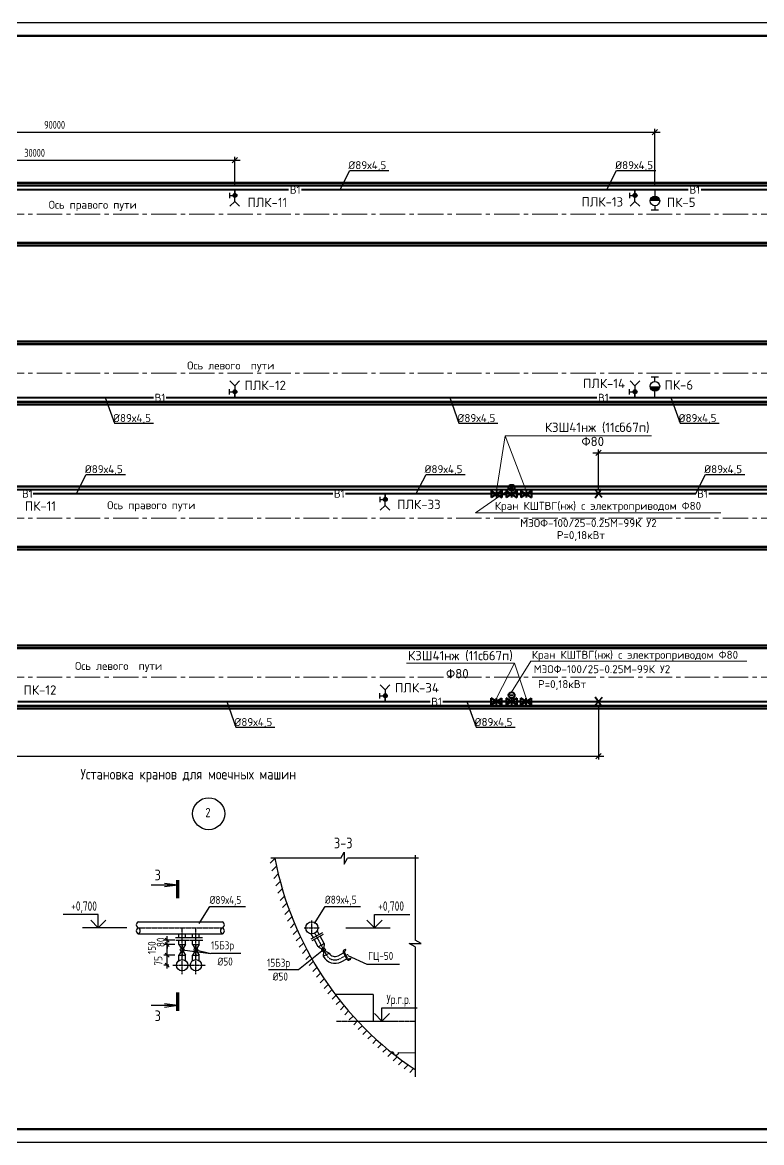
# Paper-space layout 'л2-л8' of a CAD drawing. Header units: millimetres. Extents: x 10032 to 18918, y -3051 to 627.
# Drawn here: x 10850.6 to 11127.6, y -1195.5 to -775.5 of the extents above; entities that cross this region are included whole.
import ezdxf
from ezdxf.enums import TextEntityAlignment as Align

# ---------------------------------------------------------------- set-up
doc = ezdxf.new("R2010")
doc.units = ezdxf.units.MM
doc.header["$LTSCALE"] = 0.5
doc.linetypes.add('CENTER', pattern=[2, 1.25, -0.25, 0.25, -0.25])
doc.linetypes.add('CENTER2', pattern=[28.575, 19.05, -3.175, 3.175, -3.175])
for name, color, linetype in [('0 @ 1', 7, 'Continuous'), ('1_NADPIS', 7, 'Continuous'), ('3_RAZMER', 7, 'Continuous'), ('3_Текст', 7, 'Continuous'), ('DIZAIN', 30, 'Continuous'), ('FORMAT', 7, 'Continuous'), ('OTMETKI', 2, 'Continuous'), ('ВК_конструкции', 7, 'Continuous'), ('ВК_надписи', 7, 'Continuous'), ('ВК_отметки', 9, 'Continuous'), ('ВК_сети', 4, 'Continuous')]:
    doc.layers.add(name, color=color, linetype=linetype)
for name, color, linetype, lineweight in [('1_fragment_plan', 7, 'Continuous', 30), ('1_PK500', 5, 'Continuous', 35), ('1_конструкция', 5, 'Continuous', 35), ('А_Конструкции', 4, 'Continuous', 50), ('АР_Оси', 242, 'CENTER2', 18)]:
    doc.layers.add(name, color=color, linetype=linetype, lineweight=lineweight)
doc.styles.add('ROMANS', font='romans.shx', dxfattribs={"width": 0.8, "height": 1.75})
doc.styles.add('RS-3-08', font='romans.shx', dxfattribs={"width": 0.8, "height": 3})
doc.styles.add('RS-30-06', font='romans.shx', dxfattribs={"width": 0.6, "height": 3})
doc.styles.add('Стандарт ММП', font='isocpeur.ttf')
doc.dimstyles.new('M1000', dxfattribs={"dimtxt": 3, "dimasz": 2, "dimexe": 1.2, "dimexo": 1.5, "dimgap": 1.3, "dimtad": 1, "dimdec": 0, "dimlfac": 1000, "dimrnd": 1, "dimzin": 0, "dimdsep": 46, "dimtxsty": 'RS-3-08', "dimblk1": 'OBLIQUE', "dimblk2": 'OBLIQUE', "dimsah": 1, "dimcen": 0, "dimdle": 1.2, "dimadec": 0, "dimazin": 0, "dimtfac": 1, "dimtdec": 0, "dimtmove": 2, "dimatfit": 3, "dimldrblk": 'ARCHTICK', "dimfxl": 1, "dimtolj": 1, "dimtzin": 0, "dimarcsym": 0})
doc.dimstyles.new('M200$0', dxfattribs={"dimscale": 0, "dimtxt": 3, "dimasz": 2, "dimexe": 1.2, "dimexo": 1.5, "dimgap": 1.2, "dimtad": 1, "dimdec": 0, "dimlfac": 200, "dimrnd": 1, "dimzin": 0, "dimdsep": 46, "dimtxsty": 'RS-30-06', "dimblk1": 'OBLIQUE', "dimblk2": 'OBLIQUE', "dimsah": 1, "dimcen": 2.5, "dimdle": 2, "dimclrt": 9, "dimadec": 0, "dimazin": 0, "dimtfac": 1, "dimtdec": 0, "dimtmove": 2, "dimatfit": 3, "dimldrblk": 'OBLIQUE', "dimfxl": 1.2, "dimtolj": 1, "dimtzin": 0, "dimarcsym": 0})

# ---------------------------------------------------------------- blocks, each defined once
blk = doc.blocks.new('*U440')
at = {"layer": 'FORMAT', "color": 7, "lineweight": 25}
blk.add_lwpolyline([(0, 0), (0, 420), (1783, 420), (1783, 0), (0, 0)], dxfattribs=at)
at = {"layer": 'FORMAT', "color": 7, "lineweight": 60}
blk.add_lwpolyline([(20, 5), (20, 415), (1778, 415), (1778, 5), (20, 5)], dxfattribs=at)
blk = doc.blocks.new('_otmp')
at = {"layer": 'ВК_отметки'}
blk.add_line((4.24, 0), (20.89, 0), dxfattribs=at)
for points in [[(15, 0), (15, 5), (28.21, 5)], [(15, 0), (17.83, 2.83)]]:
    blk.add_lwpolyline(points, dxfattribs=at)
at = {"layer": 'ВК_отметки', "linetype": 'Continuous'}
blk.add_lwpolyline([(15, 0), (12.17, 2.83)], dxfattribs=at)
at = {"layer": 'ВК_отметки', "style": 'ROMANS', "width": 0.7, "flags": 4}
blk.add_attdef('О', text='', height=3.5, dxfattribs=at).set_placement((21.25, 6.42), align=Align.CENTER)
blk = doc.blocks.new('RAZ')
at = {"layer": '1_fragment_plan'}
for q in [(4.96, 5.65), (4.96, 4.35), (10, 5)]:
    blk.add_line((0, 5), q, dxfattribs=at)
at = {"layer": '1_fragment_plan', "color": 4, "const_width": 1.2}
blk.add_lwpolyline([(0, 6.99), (0, 0)], dxfattribs=at)
blk = doc.blocks.new('_razpv')
at = {"layer": 'DIZAIN', "xscale": -1}
blk.add_blockref('RAZ', (0, 0), dxfattribs=at)
at = {"layer": 'DIZAIN', "color": 4, "style": 'ROMANS', "width": 0.8, "flags": 4}
blk.add_attdef('N', text='', height=4, dxfattribs=at).set_placement((-7.5, 8.82), align=Align.MIDDLE)
blk = doc.blocks.new('_razg')
at = {"layer": 'DIZAIN', "color": 4, "style": 'ROMANS', "width": 0.8, "flags": 4}
blk.add_attdef('N-N', text='', height=4, dxfattribs=at).set_placement((0.14, 3.55), align=Align.MIDDLE)
blk = doc.blocks.new('_Oblique')
at = {"linetype": 'ByBlock', "lineweight": 30}
blk.add_line((-0.5, -0.5), (0.5, 0.5), dxfattribs=at)
blk = doc.blocks.new('*D92')
at = {"layer": 'Defpoints', "color": 0, "lineweight": 30}
for p in [(10904.81, -1125.26), (10909.2, -1125.26), (10906.96, -1129.01)]:
    blk.add_point(p, dxfattribs=at)
at = {"layer": 'ВК_сети', "color": 7, "lineweight": -2}
for p, q in [((10907.7, -1125.26), (10903.61, -1125.26)), ((10904.81, -1130.21), (10904.81, -1124.06)), ((10905.46, -1129.01), (10903.61, -1129.01))]:
    blk.add_line(p, q, dxfattribs=at)
at = {"layer": 'ВК_сети', "color": 7, "lineweight": -2, "xscale": 1.5, "yscale": 1.5, "zscale": 1.5}
for p, rotation in [((10904.81, -1125.26), 90), ((10904.81, -1129.01), 270)]:
    blk.add_blockref('_Oblique', p, dxfattribs=dict(at, rotation=rotation))
at = {"layer": 'ВК_сети', "color": 7, "lineweight": 30, "insert": (10901.5, -1127.35), "char_height": 3, "attachment_point": 5, "rotation": 90, "style": 'RS-3-08'}
blk.add_mtext('\\A1;75', dxfattribs=at)
blk = doc.blocks.new('*D93')
at = {"layer": 'Defpoints', "color": 0, "lineweight": 30}
for p in [(10904.81, -1121.22), (10909.2, -1121.22), (10909.2, -1125.26)]:
    blk.add_point(p, dxfattribs=at)
at = {"layer": 'ВК_сети', "color": 7, "lineweight": -2}
for p, q in [((10907.7, -1121.22), (10903.61, -1121.22)), ((10904.81, -1126.46), (10904.81, -1120.02)), ((10907.7, -1125.26), (10903.61, -1125.26))]:
    blk.add_line(p, q, dxfattribs=at)
at = {"layer": 'ВК_сети', "color": 7, "lineweight": -2, "xscale": 1.5, "yscale": 1.5, "zscale": 1.5}
for p, rotation in [((10904.81, -1121.22), 90), ((10904.81, -1125.26), 270)]:
    blk.add_blockref('_Oblique', p, dxfattribs=dict(at, rotation=rotation))
at = {"layer": 'ВК_сети', "color": 7, "lineweight": 30, "insert": (10899.08, -1122.43), "char_height": 3, "attachment_point": 5, "rotation": 90, "style": 'RS-3-08'}
blk.add_mtext('\\A1;150', dxfattribs=at)
blk = doc.blocks.new('*D94')
at = {"layer": 'Defpoints', "color": 0, "lineweight": 30}
for p in [(10904.81, -1119.54), (10909.2, -1119.54), (10909.2, -1121.22)]:
    blk.add_point(p, dxfattribs=at)
at = {"layer": 'ВК_сети', "color": 7, "lineweight": -2}
for p, q in [((10907.7, -1119.54), (10903.61, -1119.54)), ((10907.7, -1121.22), (10903.61, -1121.22)), ((10904.81, -1119.54), (10904.81, -1118.04)), ((10904.81, -1121.22), (10904.81, -1119.54)), ((10904.81, -1121.22), (10904.81, -1122.72))]:
    blk.add_line(p, q, dxfattribs=at)
at = {"layer": 'ВК_сети', "color": 7, "lineweight": -2, "xscale": 1.5, "yscale": 1.5, "zscale": 1.5}
for p, rotation in [((10904.81, -1119.54), 270), ((10904.81, -1121.22), 90)]:
    blk.add_blockref('_Oblique', p, dxfattribs=dict(at, rotation=rotation))
at = {"layer": 'ВК_сети', "color": 7, "lineweight": 30, "insert": (10902.42, -1120.4), "char_height": 3, "attachment_point": 5, "rotation": 90, "style": 'RS-3-08'}
blk.add_mtext('\\A1;80', dxfattribs=at)
blk = doc.blocks.new('*D116')
at = {"layer": 'Defpoints', "color": 0, "lineweight": -2}
for p, q in [((10635.64, -816.6), (11089.64, -816.6)), ((10637.64, -836.69), (10637.64, -815.4)), ((11087.64, -836.69), (11087.64, -815.4))]:
    blk.add_line(p, q, dxfattribs=at)
at = {"layer": 'Defpoints', "color": 0, "linetype": 'Continuous', "lineweight": 50}
for p in [(11087.64, -816.6), (10637.64, -838.19, 0), (11087.64, -838.19, 0)]:
    blk.add_point(p, dxfattribs=at)
at = {"layer": 'Defpoints', "color": 0, "linetype": 'Continuous', "lineweight": -2, "xscale": 2, "yscale": 2, "zscale": 2, "rotation": 180}
blk.add_blockref('_Oblique', (10637.64, -816.6), dxfattribs=at)
at = {"layer": 'Defpoints', "color": 0, "linetype": 'Continuous', "lineweight": -2, "xscale": 2, "yscale": 2, "zscale": 2}
blk.add_blockref('_Oblique', (11087.64, -816.6), dxfattribs=at)
at = {"layer": 'Defpoints', "color": 9, "linetype": 'Continuous', "lineweight": 30, "insert": (10862.64, -813.9), "char_height": 3, "attachment_point": 5, "style": 'RS-30-06'}
blk.add_mtext('\\A1;90000', dxfattribs=at)
blk = doc.blocks.new('*D117')
at = {"layer": 'Defpoints', "color": 0, "lineweight": -2}
for p, q in [((10778.14, -827.1), (10932.14, -827.1)), ((10780.14, -836.69), (10780.14, -825.9)), ((10930.14, -836.69), (10930.14, -825.9))]:
    blk.add_line(p, q, dxfattribs=at)
at = {"layer": 'Defpoints', "color": 0, "linetype": 'Continuous', "lineweight": 50}
for p in [(10930.14, -827.1), (10780.14, -838.19, 0), (10930.14, -838.19, 0)]:
    blk.add_point(p, dxfattribs=at)
at = {"layer": 'Defpoints', "color": 0, "linetype": 'Continuous', "lineweight": -2, "xscale": 2, "yscale": 2, "zscale": 2, "rotation": 180}
blk.add_blockref('_Oblique', (10780.14, -827.1), dxfattribs=at)
at = {"layer": 'Defpoints', "color": 0, "linetype": 'Continuous', "lineweight": -2, "xscale": 2, "yscale": 2, "zscale": 2}
blk.add_blockref('_Oblique', (10930.14, -827.1), dxfattribs=at)
at = {"layer": 'Defpoints', "color": 9, "linetype": 'Continuous', "lineweight": 30, "insert": (10855.14, -824.4), "char_height": 3, "attachment_point": 5, "style": 'RS-30-06'}
blk.add_mtext('\\A1;30000', dxfattribs=at)
blk = doc.blocks.new('*D122')
at = {"layer": 'Defpoints', "color": 0, "lineweight": -2}
for p, q in [((10566.44, -1031.66), (10566.44, -1051.85)), ((11066.44, -1031.66), (11066.44, -1051.85)), ((10564.44, -1050.65), (11068.44, -1050.65))]:
    blk.add_line(p, q, dxfattribs=at)
at = {"layer": 'Defpoints', "color": 0, "linetype": 'Continuous', "lineweight": 30}
for p in [(10566.44, -1030.16), (11066.44, -1030.16), (11066.44, -1050.65)]:
    blk.add_point(p, dxfattribs=at)
at = {"layer": 'Defpoints', "color": 0, "linetype": 'Continuous', "lineweight": -2, "xscale": 2, "yscale": 2, "zscale": 2, "rotation": 180}
blk.add_blockref('_Oblique', (10566.44, -1050.65), dxfattribs=at)
at = {"layer": 'Defpoints', "color": 0, "linetype": 'Continuous', "lineweight": -2, "xscale": 2, "yscale": 2, "zscale": 2}
blk.add_blockref('_Oblique', (11066.44, -1050.65), dxfattribs=at)
at = {"layer": 'Defpoints', "color": 9, "linetype": 'Continuous', "lineweight": 30, "insert": (10816.44, -1047.95), "char_height": 3, "attachment_point": 5, "style": 'RS-30-06'}
blk.add_mtext('\\A1;100000', dxfattribs=at)
blk = doc.blocks.new('*D125')
at = {"layer": 'Defpoints', "color": 0, "lineweight": -2}
for p, q in [((11066.44, -950.67), (11066.44, -935.68)), ((11566.44, -950.87), (11566.44, -935.68)), ((11064.44, -936.88), (11568.44, -936.88))]:
    blk.add_line(p, q, dxfattribs=at)
at = {"layer": 'Defpoints', "color": 0, "linetype": 'Continuous', "lineweight": 30}
for p in [(11566.44, -936.88), (11066.44, -952.17), (11566.44, -952.37, 0)]:
    blk.add_point(p, dxfattribs=at)
at = {"layer": 'Defpoints', "color": 0, "linetype": 'Continuous', "lineweight": -2, "xscale": 2, "yscale": 2, "zscale": 2, "rotation": 180}
blk.add_blockref('_Oblique', (11066.44, -936.88), dxfattribs=at)
at = {"layer": 'Defpoints', "color": 0, "linetype": 'Continuous', "lineweight": -2, "xscale": 2, "yscale": 2, "zscale": 2}
blk.add_blockref('_Oblique', (11566.44, -936.88), dxfattribs=at)
at = {"layer": 'Defpoints', "color": 9, "linetype": 'Continuous', "lineweight": 30, "insert": (11316.44, -934.18), "char_height": 3, "attachment_point": 5, "style": 'RS-30-06'}
blk.add_mtext('\\A1;100000', dxfattribs=at)

psp = doc.layouts.new('л2-л8')

# ---------------------------------------------------------------- hatches: boundary and pattern name
at = {"layer": 'ВК_конструкции', "ltscale": 0.5}
h = psp.add_hatch(dxfattribs=at)
h.set_pattern_fill('ANSI31', scale=20, style=0)
h.set_pattern_definition([(45, (12164.8165, -876.9598), (-1.767767, 1.767767), [])])
h.paths.add_polyline_path([(10997.7344, -1170.5764), (10997.7344, -1168.1056, -0.05751116), (10976.2843, -1149.9727), (10973.4718, -1149.9727, 0.06414648)])
h.paths.add_polyline_path([(10973.4718, -1149.9727), (10976.2843, -1149.9727, -0.08615345), (10953.2417, -1114.9727), (10950.9935, -1114.9727, 0.08407387)])
edge = h.paths.add_edge_path()
edge.add_line((10945.0663, -1088.1179), (10942.9679, -1088.1179))
edge.add_arc((11065.5721, -1066.1041), 124.5648, 190.17906, 203.098553)
edge.add_line((10950.9935, -1114.9727), (10953.2417, -1114.9727))
edge.add_arc((11065.5721, -1066.1041), 122.5, 190.352513, 203.511098, ccw=False)
at = {"layer": 'ВК_сети', "ltscale": 0.5}
h = psp.add_hatch(color=5, dxfattribs=at)
h.paths.add_polyline_path([(10930.9501, -840.3734, 0.41421356), (10930.2001, -839.6234), (10930.2001, -840.3734)])
h.paths.add_polyline_path([(10930.9501, -840.3734), (10930.2001, -840.3734), (10930.2001, -841.1234, 0.41421356)])
h.paths.add_polyline_path([(10930.2001, -840.3734), (10930.2001, -839.6234, 0.58408052), (10929.5583, -840.7614)])
h.paths.add_polyline_path([(10930.2001, -841.1234), (10930.2001, -840.3734), (10929.5583, -840.7614, 0.26256208)])
h = psp.add_hatch(color=5, dxfattribs=at)
h.paths.add_polyline_path([(11080.9501, -840.3734, 0.41421356), (11080.2001, -839.6234), (11080.2001, -840.3734)])
h.paths.add_polyline_path([(11080.9501, -840.3734), (11080.2001, -840.3734), (11080.2001, -841.1234, 0.41421356)])
h.paths.add_polyline_path([(11080.2001, -840.3734), (11080.2001, -839.6234, 0.58408052), (11079.5583, -840.7614)])
h.paths.add_polyline_path([(11080.2001, -841.1234), (11080.2001, -840.3734), (11079.5583, -840.7614, 0.26256208)])
h = psp.add_hatch(color=1, dxfattribs=at)
h.paths.add_polyline_path([(11085.8385, -842.4323), (11089.4385, -842.4323, 0.09159777), (11089.3197, -841.7892), (11085.9573, -841.7892, 0.09159777)])
h.paths.add_polyline_path([(11085.9573, -841.7892), (11089.3197, -841.7892, 0.68812614)])
h = psp.add_hatch(color=1, dxfattribs=at)
h.paths.add_polyline_path([(11085.8385, -842.4323), (11089.4385, -842.4323, 0.09159777), (11089.3197, -841.7892), (11085.9573, -841.7892, 0.09159777)])
h.paths.add_polyline_path([(11085.9573, -841.7892), (11089.3197, -841.7892, 0.68812614)])
h = psp.add_hatch(color=5, dxfattribs=at)
h.paths.add_polyline_path([(10930.9501, -913.9966, -0.41421356), (10930.2001, -914.7466), (10930.2001, -913.9966)])
h.paths.add_polyline_path([(10930.9501, -913.9966), (10930.2001, -913.9966), (10930.2001, -913.2466, -0.41421356)])
h.paths.add_polyline_path([(10930.2001, -913.9966), (10930.2001, -914.7466, -0.58408052), (10929.5583, -913.6086)])
h.paths.add_polyline_path([(10930.2001, -913.2466), (10930.2001, -913.9966), (10929.5583, -913.6086, -0.26256208)])
h = psp.add_hatch(color=5, dxfattribs=at)
h.paths.add_polyline_path([(11080.9501, -913.9966, -0.41421356), (11080.2001, -914.7466), (11080.2001, -913.9966)])
h.paths.add_polyline_path([(11080.9501, -913.9966), (11080.2001, -913.9966), (11080.2001, -913.2466, -0.41421356)])
h.paths.add_polyline_path([(11080.2001, -913.9966), (11080.2001, -914.7466, -0.58408052), (11079.5583, -913.6086)])
h.paths.add_polyline_path([(11080.2001, -913.2466), (11080.2001, -913.9966), (11079.5583, -913.6086, -0.26256208)])
h = psp.add_hatch(color=1, dxfattribs=at)
h.paths.add_polyline_path([(11085.8385, -911.9377), (11089.4385, -911.9377, -0.09159777), (11089.3197, -912.5808), (11085.9573, -912.5808, -0.09159777)])
h.paths.add_polyline_path([(11085.9573, -912.5808), (11089.3197, -912.5808, -0.68812614)])
h = psp.add_hatch(color=1, dxfattribs=at)
h.paths.add_polyline_path([(11085.8385, -911.9377), (11089.4385, -911.9377, -0.09159777), (11089.3197, -912.5808), (11085.9573, -912.5808, -0.09159777)])
h.paths.add_polyline_path([(11085.9573, -912.5808), (11089.3197, -912.5808, -0.68812614)])
h = psp.add_hatch(color=5, dxfattribs=at)
h.paths.add_polyline_path([(10987.3302, -954.3538, 0.41421356), (10986.5802, -953.6038), (10986.5802, -954.3538)])
h.paths.add_polyline_path([(10987.3302, -954.3538), (10986.5802, -954.3538), (10986.5802, -955.1038, 0.41421356)])
h.paths.add_polyline_path([(10986.5802, -954.3538), (10986.5802, -953.6038, 0.58408052), (10985.9383, -954.7418)])
h.paths.add_polyline_path([(10986.5802, -955.1038), (10986.5802, -954.3538), (10985.9383, -954.7418, 0.26256208)])
h = psp.add_hatch(color=5, dxfattribs=at)
h.paths.add_polyline_path([(10987.3302, -1027.9771, -0.41421356), (10986.5802, -1028.7271), (10986.5802, -1027.9771)])
h.paths.add_polyline_path([(10987.3302, -1027.9771), (10986.5802, -1027.9771), (10986.5802, -1027.2271, -0.41421356)])
h.paths.add_polyline_path([(10986.5802, -1027.9771), (10986.5802, -1028.7271, -0.58408052), (10985.9383, -1027.5891)])
h.paths.add_polyline_path([(10986.5802, -1027.2271), (10986.5802, -1027.9771), (10985.9383, -1027.5891, -0.26256208)])

# ---------------------------------------------------------------- linework, layer by layer
at = {"layer": '1_конструкция', "color": 1, "lineweight": 18}
for p, q in [((11028.3086, -951.1694, 0), (11031.5569, -930.5113)), ((11031.5569, -930.5113), (11039.373, -951.1128, 0)), ((11028.2903, -1028.897, 0), (11034.9999, -1015.773, 0)), ((11034.9999, -1015.773, 0), (11039.3409, -1028.839, 0))]:
    psp.add_line(p, q, dxfattribs=at)
at = {"layer": '3_RAZMER', "lineweight": 18}
for p, q in [((11031.5569, -930.5113), (11086.3668, -930.5113)), ((11033.9133, -949.9681, 0), (11020.4345, -959.4068)), ((11020.4345, -959.4068), (11112.3455, -959.3417)), ((10994.5413, -1015.773, 0), (11034.9999, -1015.773, 0)), ((11033.9139, -1026.6076, 0), (11041.1908, -1014.9803, 0)), ((11041.1908, -1014.9803, 0), (11122.108, -1014.9803, 0))]:
    psp.add_line(p, q, dxfattribs=at)
at = {"layer": 'Defpoints', "color": 6, "linetype": 'Continuous', "lineweight": 50, "elevation": 0}
for points in [[(11030.2604, -952.3729), (11031.9432, -952.3729)], [(11030.2604, -1030.156), (11031.9432, -1030.156)]]:
    psp.add_lwpolyline(points, dxfattribs=at)
at = {"layer": 'А_Конструкции'}
for p, q in [((10070.1385, -835.585), (11608.6492, -835.585)), ((10070.1385, -836.585), (11608.6492, -836.585)), ((10160.1385, -858.185), (11608.6492, -858.185)), ((10160.1385, -859.185), (11608.6492, -859.185)), ((10160.1385, -895.185), (11608.6492, -895.185)), ((10160.1385, -896.185), (11608.6492, -896.185)), ((10070.1385, -917.785), (11608.6492, -917.785)), ((10070.1385, -918.785), (11608.6492, -918.785)), ((10070.1385, -949.5654), (11396.74, -949.5654)), ((10070.1385, -950.5654), (11396.74, -950.7654)), ((10070.1385, -972.1654), (11396.74, -972.1654)), ((10070.1385, -973.1654), (11396.74, -973.1654)), ((10070.1385, -1009.1654), (11396.74, -1009.1654)), ((10070.1385, -1010.1654), (11396.74, -1010.1654)), ((10070.1385, -1031.7654), (11396.74, -1031.7654)), ((10070.1385, -1032.7654), (11396.74, -1032.7654))]:
    psp.add_line(p, q, dxfattribs=at)
at = {"layer": 'АР_Оси', "color": 7}
for p, q in [((10070.1385, -847.385), (11607.0927, -847.385)), ((10070.1385, -906.985), (11607.0927, -906.985)), ((10070.1385, -961.3655), (11395.1835, -961.3655)), ((10070.1385, -1020.9655), (11395.1835, -1020.9655))]:
    psp.add_line(p, q, dxfattribs=at)
at = {"layer": 'ВК_конструкции', "ltscale": 0.5}
for p, q in [((10969.8848, -1088.8134), (10971.1342, -1086.5712)), ((10971.1342, -1086.5712), (10971.1342, -1091.0557)), ((10971.1342, -1091.0557), (10972.3837, -1088.8134)), ((10997.7344, -1122.0807), (10995.4922, -1120.8313)), ((10995.4922, -1120.8313), (10999.9767, -1120.8313)), ((10999.9767, -1120.8313), (10997.7344, -1119.5818))]:
    psp.add_line(p, q, dxfattribs=at)
at = {"layer": 'ВК_конструкции', "color": 7, "ltscale": 0.5}
for p, q in [((10997.7344, -1087.6849), (10997.7344, -1119.5818)), ((10969.8848, -1088.8134), (10943.7079, -1088.8134)), ((10999.0355, -1088.8134), (10972.3837, -1088.8134)), ((10997.7344, -1122.0807), (10997.7344, -1170.8051)), ((10976.1004, -1149.9727), (10976.1952, -1149.8778))]:
    psp.add_line(p, q, dxfattribs=at)
at = {"layer": 'ВК_конструкции'}
for p, q in [((10982.0564, -1139.9727), (10967.8496, -1139.9727)), ((10982.0564, -1139.9727), (10982.0564, -1149.9727)), ((10989.5725, -1161.6283), (10988.8574, -1161.6086)), ((10991.5718, -1161.6834), (10997.7344, -1161.8534))]:
    psp.add_line(p, q, dxfattribs=at)
at = {"layer": 'ВК_конструкции', "color": 7, "linetype": 'CENTER', "ltscale": 0.2}
psp.add_line((10968.3091, -1149.9727), (10997.7344, -1149.9727), dxfattribs=at)
at = {"layer": 'ВК_конструкции', "color": 7, "ltscale": 0.5}
psp.add_arc((11065.5721, -1066.1041), 122.5, 190.683402, 236.373463, dxfattribs=at)
at = {"layer": 'ВК_конструкции'}
psp.add_arc((10990.5721, -1161.6559), 1, 178.419828, 358.419828, dxfattribs=at)
at = {"layer": 'ВК_надписи'}
for p, q in [((10969.6371, -838.1934, 0), (10973.2968, -830.9957, 0)), ((10973.2968, -830.9957, 0), (10987.9363, -830.9957, 0)), ((11069.6478, -838.1934, 0), (11073.3076, -830.9957, 0)), ((11073.3076, -830.9957, 0), (11087.947, -830.9957, 0)), ((10881.6419, -916.1766, 0), (10885.0942, -925.8077, 0)), ((11010.7373, -916.1766, 0), (11014.1895, -925.8077, 0)), ((11093.6289, -916.1766, 0), (11097.0812, -925.8077, 0)), ((10885.0942, -925.8077, 0), (10899.7337, -925.8077, 0)), ((11014.1895, -925.8077, 0), (11028.829, -925.8077, 0)), ((11097.0812, -925.8077, 0), (11111.7207, -925.8077, 0)), ((10870.8527, -952.1739, 0), (10874.5124, -944.9762, 0)), ((10874.5124, -944.9762, 0), (10889.1519, -944.9762, 0)), ((10998.1919, -952.1739, 0), (11001.8517, -944.9762, 0)), ((11001.8517, -944.9762, 0), (11016.4911, -944.9762, 0)), ((11103.0106, -952.1739, 0), (11106.6703, -944.9762, 0)), ((11106.6703, -944.9762, 0), (11121.3098, -944.9762, 0)), ((10927.1308, -1030.157, 0), (10930.5831, -1039.7882, 0)), ((11017.1567, -1030.157, 0), (11020.609, -1039.7882, 0)), ((10930.5831, -1039.7882, 0), (10945.2225, -1039.7882, 0)), ((11020.609, -1039.7882, 0), (11035.2484, -1039.7882, 0))]:
    psp.add_line(p, q, dxfattribs=at)
at = {"layer": 'ВК_надписи', "ltscale": 0.5}
for p, q in [((10916.764, -1113.3981), (10920.8498, -1106.9415)), ((10920.8498, -1106.9415), (10934.1482, -1106.9415)), ((10960.0186, -1113.3981), (10964.1045, -1106.9415)), ((10964.1045, -1106.9415), (10977.3399, -1106.9415)), ((10910.4464, -1123.242), (10921.1624, -1124.591)), ((10915.6054, -1123.242), (10921.1624, -1124.591)), ((10932.378, -1124.591), (10921.1624, -1124.591)), ((10963.471, -1123.242), (10954.0846, -1130.7353)), ((10972.5644, -1125.3916), (10979.7283, -1128.5583)), ((10979.7283, -1128.5583), (10991.9514, -1128.5583)), ((10954.0846, -1130.7353), (10942.869, -1130.7353))]:
    psp.add_line(p, q, dxfattribs=at)
psp.add_circle((10920.3777, -1072.188), 6, dxfattribs=at)
at = {"layer": 'ВК_сети', "color": 5, "ltscale": 0.5}
for p, q in [((10928.1705, -839.3417, 0), (10928.1705, -841.4036, 0)), ((10930.1385, -842.6322, 0), (10930.1385, -838.1934, 0)), ((11078.1705, -839.3417, 0), (11078.1705, -841.4036, 0)), ((11080.1385, -842.6322, 0), (11080.1385, -838.1934, 0)), ((10928.1705, -840.3726, 0), (10930.2001, -840.3726, 0)), ((10930.1385, -842.6322, 0), (10928.3143, -844.4564, 0)), ((10930.1385, -842.6322, 0), (10931.9627, -844.4564, 0)), ((11078.1705, -840.3726, 0), (11080.2001, -840.3726, 0)), ((11080.1385, -842.6322, 0), (11078.3143, -844.4564, 0)), ((11080.1385, -842.6322, 0), (11081.9627, -844.4564, 0)), ((10930.1385, -911.7378, 0), (10928.3143, -909.9136, 0)), ((10930.1385, -911.7378, 0), (10931.9627, -909.9136, 0)), ((11080.1385, -911.7378, 0), (11078.3143, -909.9136, 0)), ((11080.1385, -911.7378, 0), (11081.9627, -909.9136, 0)), ((10928.1705, -915.0283, 0), (10928.1705, -912.9664, 0)), ((10928.1705, -913.9974, 0), (10930.2001, -913.9974, 0)), ((10930.1385, -911.7378, 0), (10930.1385, -916.1766, 0)), ((11078.1705, -915.0283, 0), (11078.1705, -912.9664, 0)), ((11078.1705, -913.9974, 0), (11080.2001, -913.9974, 0)), ((11080.1385, -911.7378, 0), (11080.1385, -916.1766, 0)), ((10984.5506, -953.3222, 0), (10984.5506, -955.384, 0)), ((10986.5186, -956.6126, 0), (10986.5186, -952.1739, 0)), ((10984.5506, -954.3531, 0), (10986.5802, -954.3531, 0)), ((10986.5186, -956.6126, 0), (10984.6944, -958.4368, 0)), ((10986.5186, -956.6126, 0), (10988.3427, -958.4368, 0)), ((10986.5186, -1025.7183, 0), (10984.6944, -1023.8941, 0)), ((10986.5186, -1025.7183, 0), (10988.3427, -1023.8941, 0)), ((10984.5506, -1029.0087, 0), (10984.5506, -1026.9469, 0)), ((10984.5506, -1027.9778, 0), (10986.5802, -1027.9778, 0)), ((10986.5186, -1025.7183, 0), (10986.5186, -1030.157, 0)), ((10909.1964, -1121.2227), (10911.6964, -1121.2227)), ((10911.6964, -1121.2227), (10909.1964, -1125.2614)), ((10909.1964, -1121.2227), (10911.6964, -1125.2614)), ((10914.3554, -1121.2227), (10916.8554, -1121.2227)), ((10916.8554, -1121.2227), (10914.3554, -1125.2614)), ((10914.3554, -1121.2227), (10916.8554, -1125.2614)), ((10961.4179, -1122.0483), (10963.6239, -1120.872)), ((10963.6239, -1120.872), (10963.3182, -1125.6121)), ((10909.1964, -1125.2614), (10911.6964, -1125.2614)), ((10914.3554, -1125.2614), (10916.8554, -1125.2614)), ((10961.4179, -1122.0483), (10965.5242, -1124.4358)), ((10963.3182, -1125.6121), (10965.5242, -1124.4358)), ((10972.2239, -1126.7558), (10970.86, -1124.198)), ((10971.138, -1123.2848), (10971.6135, -1123.0312)), ((10972.4214, -1126.3219), (10971.3303, -1124.2757)), ((10971.5528, -1123.5451), (10971.8134, -1123.4061)), ((10971.8134, -1123.4061), (10971.6135, -1123.0312)), ((10973.1371, -1127.0338), (10973.6126, -1126.7803)), ((10973.152, -1126.5444), (10973.4127, -1126.4054)), ((10973.4127, -1126.4054), (10973.6126, -1126.7803))]:
    psp.add_line(p, q, dxfattribs=at)
at = {"layer": 'ВК_сети', "color": 1, "lineweight": 30, "ltscale": 0.5, "extrusion": (-3.27269e-07, 1.1423e-06, 1)}
for p, q in [((10930.1385, -838.1934, 0), (10930.1385, -841.1483, 0)), ((11080.1385, -838.1934, 0), (11080.1385, -841.1483, 0)), ((10986.5186, -952.1739, 0), (10986.5186, -955.1288, 0))]:
    psp.add_line(p, q, dxfattribs=at)
at = {"layer": 'ВК_сети', "color": 1, "ltscale": 0.5}
for p, q in [((11087.6385, -838.1934, 0), (11087.6385, -840.6323, 0)), ((11087.6385, -838.1934, 0), (11087.6385, -840.6323, 0)), ((11088.9804, -845.8853, 0), (11086.2966, -845.8853, 0)), ((11088.9804, -845.8853, 0), (11086.2966, -845.8853, 0)), ((11087.6385, -844.2323, 0), (11087.6385, -845.8853, 0)), ((11087.6385, -844.2323, 0), (11087.6385, -845.8853, 0)), ((11088.9804, -908.4847, 0), (11086.2966, -908.4847, 0)), ((11088.9804, -908.4847, 0), (11086.2966, -908.4847, 0)), ((11087.6385, -910.1377, 0), (11087.6385, -908.4847, 0)), ((11087.6385, -910.1377, 0), (11087.6385, -908.4847, 0)), ((11087.6385, -916.1766, 0), (11087.6385, -913.7377, 0)), ((11087.6385, -916.1766, 0), (11087.6385, -913.7377, 0))]:
    psp.add_line(p, q, dxfattribs=at)
at = {"layer": 'ВК_сети', "color": 1, "lineweight": 30, "ltscale": 0.5}
for p, q in [((11087.6385, -841.1549, -0.0001), (11087.1211, -841.1587, -0.0001)), ((11087.6385, -841.1549, -0.0001), (11087.1211, -841.1587, -0.0001)), ((11087.6355, -840.7529, -0.0001), (11087.6385, -841.1549, -0.0001)), ((11087.6355, -840.7529, -0.0001), (11087.6385, -841.1549, -0.0001)), ((11087.6385, -841.1549, -0.0001), (11088.1559, -841.1511, -0.0001)), ((11087.6385, -841.1549, -0.0001), (11088.1559, -841.1511, -0.0001)), ((11087.6385, -913.2151, -0.0001), (11087.1211, -913.2113, -0.0001)), ((11087.6385, -913.2151, -0.0001), (11087.1211, -913.2113, -0.0001)), ((11087.6355, -913.6171, -0.0001), (11087.6385, -913.2151, -0.0001)), ((11087.6355, -913.6171, -0.0001), (11087.6385, -913.2151, -0.0001)), ((11087.6385, -913.2151, -0.0001), (11088.1559, -913.2189, -0.0001)), ((11087.6385, -913.2151, -0.0001), (11088.1559, -913.2189, -0.0001))]:
    psp.add_line(p, q, dxfattribs=at)
at = {"layer": 'ВК_сети', "color": 1, "lineweight": 30, "ltscale": 0.5, "extrusion": (-3.27269e-07, -1.1423e-06, 1)}
for p, q in [((10930.1385, -916.1766, 0), (10930.1385, -913.2217, 0)), ((11080.1385, -916.1766, 0), (11080.1385, -913.2217, 0)), ((10986.5186, -1030.157, 0), (10986.5186, -1027.2021, 0))]:
    psp.add_line(p, q, dxfattribs=at)
at = {"layer": 'ВК_сети', "color": 1, "lineweight": 40, "ltscale": 0.5, "extrusion": (-1.06675e-13, 1.06455e-06, 1)}
for p, q in [((11026.3202, -951.1123, 0), (11026.3202, -953.6314, 0)), ((11030.2604, -951.1123, 0), (11026.3202, -953.6314, 0)), ((11026.3202, -951.1123, 0), (11030.2604, -953.6314, 0)), ((11028.2903, -951.1128, 0), (11028.2903, -953.6319, 0))]:
    psp.add_line(p, q, dxfattribs=at)
at = {"layer": 'ВК_сети', "color": 1, "lineweight": 40, "ltscale": 0.5}
for p, q in [((11030.2604, -951.1123, 0), (11030.2604, -953.6314, 0)), ((11031.9432, -951.1128, 0), (11031.9432, -953.6319, 0)), ((11035.8834, -951.1128, 0), (11031.9432, -953.6319, 0)), ((11031.9432, -951.1128, 0), (11035.8834, -953.6319, 0)), ((11034.5102, -950.0287, 0), (11033.3039, -950.0287, 0)), ((11033.9133, -951.1133, 0), (11033.9133, -953.6324, 0)), ((11035.8834, -951.1128, 0), (11035.8834, -953.6319, 0)), ((11031.9428, -1028.898, 0), (11031.9422, -1031.4171, 0)), ((11035.8837, -1028.898, 0), (11031.9428, -1031.4161, 0)), ((11034.5108, -1027.8135, 0), (11033.3045, -1027.8132, 0)), ((11033.9136, -1028.898, 0), (11033.9129, -1031.4171, 0)), ((11035.8837, -1028.898, 0), (11035.883, -1031.4171, 0))]:
    psp.add_line(p, q, dxfattribs=at)
at = {"layer": 'ВК_сети', "color": 1, "lineweight": 60, "ltscale": 0.5}
for p, q in [((11035.8834, -952.3724, 0), (11037.4029, -952.3724, 0)), ((11035.8834, -1030.1565, 0), (11037.4029, -1030.1565, 0))]:
    psp.add_line(p, q, dxfattribs=at)
at = {"layer": 'ВК_сети', "color": 1, "lineweight": 40, "ltscale": 0.5, "extrusion": (1.06678e-13, 1.06455e-06, 1)}
for p, q in [((11037.4029, -951.1123, 0), (11037.4029, -953.6314, 0)), ((11037.4029, -951.1123, 0), (11041.3431, -953.6314, 0)), ((11041.3431, -951.1123, 0), (11037.4029, -953.6314, 0)), ((11039.373, -951.1128, 0), (11039.373, -953.6319, 0)), ((11041.3431, -951.1123, 0), (11041.3431, -953.6314, 0))]:
    psp.add_line(p, q, dxfattribs=at)
at = {"layer": 'ВК_сети', "color": 5, "lineweight": 40, "ltscale": 0.5}
for p, q in [((11067.8216, -953.6697, 0), (11065.0655, -950.6781, 0)), ((11067.5771, -950.4852, 0), (11065.31, -953.8625, 0)), ((11067.8216, -1028.6612, 0), (11065.0655, -1031.6528, 0)), ((11067.5771, -1031.8457, 0), (11065.31, -1028.4684, 0))]:
    psp.add_line(p, q, dxfattribs=at)
at = {"layer": 'ВК_сети', "color": 1, "lineweight": 40, "ltscale": 0.5, "extrusion": (-1.06675e-13, -1.06455e-06, 1)}
for p, q in [((11026.3202, -1031.4166, 0), (11026.3202, -1028.8975, 0)), ((11030.2604, -1031.4166, 0), (11026.3202, -1028.8975, 0)), ((11026.3202, -1031.4166, 0), (11030.2604, -1028.8975, 0)), ((11028.2903, -1031.4161, 0), (11028.2903, -1028.897, 0)), ((11030.2604, -1031.4166, 0), (11030.2604, -1028.8975, 0)), ((11039.3409, -1031.3581, 0), (11039.3409, -1028.839, 0))]:
    psp.add_line(p, q, dxfattribs=at)
at = {"layer": 'ВК_сети', "color": 1, "lineweight": 40, "ltscale": 0.5, "extrusion": (1.06678e-13, -1.06455e-06, 1)}
for p, q in [((11035.883, -1031.4171, 0), (11031.9428, -1028.898, 0)), ((11037.4029, -1031.4166, 0), (11037.4029, -1028.8975, 0)), ((11037.4029, -1031.4166, 0), (11041.3431, -1028.8975, 0)), ((11041.3431, -1031.4166, 0), (11037.4029, -1028.8975, 0)), ((11041.3431, -1031.4166, 0), (11041.3431, -1028.8975, 0))]:
    psp.add_line(p, q, dxfattribs=at)
at = {"layer": 'ВК_сети', "ltscale": 0.5}
for p, q in [((10893.9916, -1112.7227), (10925.5169, -1112.7227)), ((10961.8053, -1117.4614), (10961.045, -1116.0353)), ((10893.9916, -1117.2227), (10925.5169, -1117.2227)), ((10909.1964, -1118.5457), (10909.1964, -1117.2227)), ((10909.1964, -1121.2227), (10909.1964, -1119.5369)), ((10911.6964, -1118.5457), (10911.6964, -1117.2227)), ((10911.6964, -1121.2227), (10911.6964, -1119.5369)), ((10914.3554, -1118.5457), (10914.3554, -1117.2227)), ((10914.3554, -1121.2227), (10914.3554, -1119.5369)), ((10916.8554, -1118.5457), (10916.8554, -1117.2227)), ((10916.8554, -1121.2227), (10916.8554, -1119.5369)), ((10959.6159, -1118.6686), (10958.839, -1117.2116)), ((10961.4179, -1122.0483), (10959.9247, -1119.2478)), ((10963.6239, -1120.872), (10962.1142, -1118.0406)), ((10909.1964, -1127.2938), (10909.1964, -1125.2614)), ((10911.6964, -1127.2938), (10911.6964, -1125.2614)), ((10914.3554, -1127.2938), (10914.3554, -1125.2614)), ((10916.8554, -1127.2938), (10916.8554, -1125.2614))]:
    psp.add_line(p, q, dxfattribs=at)
at = {"layer": 'ВК_сети', "color": 7, "linetype": 'CENTER', "ltscale": 0.2}
for p, q in [((10959.0617, -1117.8654), (10959.0617, -1112.1373)), ((10893.9916, -1114.9727), (10925.5169, -1114.9727)), ((10910.4464, -1132.3027), (10910.4464, -1114.9727)), ((10915.6054, -1132.3027), (10915.6054, -1114.9727)), ((10956.1322, -1114.9727), (10962.0075, -1114.9727)), ((10956.1322, -1114.9727), (10962.0075, -1114.9727)), ((10960.1204, -1116.9581), (10962.5209, -1121.4601)), ((10910.4464, -1121.2227), (10910.4464, -1125.6064)), ((10915.6054, -1121.2227), (10915.6054, -1125.6064)), ((10962.5209, -1121.4601), (10964.4212, -1125.024)), ((10969.4946, -1126.5686), (10972.6825, -1124.8687)), ((10906.9636, -1129.0114), (10914.0627, -1129.0114)), ((10912.1227, -1129.0114), (10919.2218, -1129.0114))]:
    psp.add_line(p, q, dxfattribs=at)
at = {"layer": 'ВК_сети'}
for p, q in [((10958.8062, -1119.1151), (10963.1544, -1116.7175)), ((10907.9733, -1118.5457), (10912.9387, -1118.5457)), ((10908.1056, -1119.5369), (10913.0709, -1119.5369)), ((10913.1324, -1118.5457), (10918.0977, -1118.5457)), ((10913.2646, -1119.5369), (10918.23, -1119.5369)), ((10959.1135, -1119.6951), (10963.4617, -1117.2976))]:
    psp.add_line(p, q, dxfattribs=at)
at = {"layer": 'ВК_сети', "ltscale": 0.2}
for p, q in [((10968.9064, -1125.4656), (10970.9538, -1124.3739)), ((10970.0827, -1127.6716), (10972.1301, -1126.5799))]:
    psp.add_line(p, q, dxfattribs=at)
at = {"layer": 'ВК_сети', "color": 2, "lineweight": 40, "ltscale": 0.5, "elevation": 0}
for points in [[(10831.7641, -838.1934), (10950.3466, -838.1934)], [(10955.1468, -838.1934), (11100.1352, -838.1934)], [(11104.9354, -838.1934), (11240.8746, -838.1934)], [(10789.1004, -916.1766), (10899.6753, -916.1766)], [(10904.4756, -916.1766), (11065.8757, -916.1766)], [(11070.676, -916.1766), (11193.2685, -916.1766)], [(10854.5397, -952.1739), (10966.8789, -952.1739)], [(10971.6791, -952.1739), (11015.0334, -952.1739)], [(11015.0334, -952.1739), (11103.0106, -952.1739)], [(11107.8108, -952.1739), (11318.6604, -952.1739)], [(10848.8073, -1030.157), (11003.356, -1030.157)], [(11008.1562, -1030.157), (11015.0334, -1030.157)], [(11015.0334, -1030.157), (11147.2395, -1030.157)]]:
    psp.add_lwpolyline(points, dxfattribs=at)
at = {"layer": 'ВК_сети', "color": 5, "ltscale": 0.5}
for centre, radius in [((10930.2001, -840.3734, 0), 0.75), ((11080.2001, -840.3734, 0), 0.75), ((10930.2001, -913.9966, 0), 0.75), ((11080.2001, -913.9966, 0), 0.75), ((10986.5802, -954.3538, 0), 0.75), ((10986.5802, -1027.9771, 0), 0.75), ((10910.4464, -1123.242), 0.6936), ((10915.6054, -1123.242), 0.6936), ((10963.471, -1123.242), 0.6936), ((10910.4464, -1129.0114), 2.1244), ((10915.6054, -1129.0114), 2.1244)]:
    psp.add_circle(centre, radius, dxfattribs=at)
at = {"layer": 'ВК_сети', "color": 1, "ltscale": 0.5}
for centre in [(11087.6385, -842.4323, 0), (11087.6385, -842.4323, 0), (11087.6385, -911.9377, 0), (11087.6385, -911.9377, 0)]:
    psp.add_circle(centre, 1.8, dxfattribs=at)
at = {"layer": 'ВК_сети', "color": 1, "lineweight": 40, "ltscale": 0.5}
for centre in [(11033.9133, -949.9681, 0), (11033.9139, -1027.7528, 0)]:
    psp.add_circle(centre, 1.1452, dxfattribs=at)
at = {"layer": 'ВК_сети', "ltscale": 0.5}
psp.add_circle((10959.0617, -1114.9727), 2.25, dxfattribs=at)
at = {"layer": 'ВК_сети', "color": 5, "ltscale": 0.5}
for centre, radius, start, end in [((10894.4492, -1113.8477), 1.2145, 112.136408, 247.863592), ((10925.0593, -1113.8477), 1.2145, 292.136408, 67.863592), ((10894.4492, -1116.0977), 1.2145, 112.136408, 247.863592), ((10893.5339, -1116.0977), 1.2145, 292.136408, 67.863592), ((10925.9745, -1116.0977), 1.2145, 112.136408, 247.863592), ((10925.0593, -1116.0977), 1.2145, 292.136408, 67.863592), ((10971.4556, -1123.8804), 0.675, 118.066965, 208.066965), ((10971.8068, -1124.0216), 0.54, 118.066965, 208.066965), ((10972.8195, -1126.4382), 0.675, 208.066965, 298.066965), ((10972.8979, -1126.0679), 0.54, 208.066965, 298.066965)]:
    psp.add_arc(centre, radius, start, end, dxfattribs=at)
at = {"layer": 'ВК_сети', "color": 7, "linetype": 'CENTER', "ltscale": 0.2}
psp.add_arc((10967.7302, -1123.2596), 3.75, 208.066965, 298.066965, dxfattribs=at)
at = {"layer": 'ВК_сети', "ltscale": 0.5}
for radius in [2.5, 5]:
    psp.add_arc((10967.7302, -1123.2596), radius, 208.066965, 298.066965, dxfattribs=at)

# ---------------------------------------------------------------- block references
at = {"layer": '0 @ 1', "ltscale": 0.5}
psp.add_blockref('*U440', (10041.7584, -1195.4967), dxfattribs=at)
at = {"layer": 'ВК_надписи', "ltscale": 0.5}
ref = psp.add_blockref('_razg', (10970.6728, -1086.71), dxfattribs=at)
ref.add_attrib('N-N', '3-3', dxfattribs={"layer": 'DIZAIN', "color": 5, "height": 4, "style": 'ROMANS', "width": 0.8}).set_placement((10970.8094, -1083.1575), align=Align.MIDDLE)
ref = psp.add_blockref('_razpv', (10908.7861, -1103.9683), dxfattribs=at)
ref.add_attrib('N', '3', dxfattribs={"layer": 'DIZAIN', "color": 5, "height": 4, "style": 'ROMANS', "width": 0.8}).set_placement((10901.2887, -1095.1529), align=Align.MIDDLE)
ref = psp.add_blockref('_razpv', (10908.7861, -1139.1471), dxfattribs=dict(at, xscale=-1, rotation=180))
ref.add_attrib('N', '3', dxfattribs={"layer": 'DIZAIN', "color": 5, "height": 4, "style": 'ROMANS', "width": 0.8}).set_placement((10901.2887, -1147.9625), align=Align.MIDDLE)
at = {"layer": 'ВК_отметки', "ltscale": 0.5}
ref = psp.add_blockref('_otmp', (10893.9916, -1114.9727), dxfattribs=dict(at, xscale=-1))
ref.add_attrib('О', '+0,700', dxfattribs={"layer": 'OTMETKI', "color": 9, "height": 3.5, "style": 'ROMANS', "width": 0.7}).set_placement((10873.6792, -1108.5561), align=Align.CENTER)
ref = psp.add_blockref('_otmp', (10967.5316, -1114.9727), dxfattribs=at)
ref.add_attrib('О', '+0,700', dxfattribs={"layer": 'OTMETKI', "color": 9, "height": 3.5, "style": 'ROMANS', "width": 0.7}).set_placement((10988.7773, -1108.5561), align=Align.CENTER)
ref = psp.add_blockref('_otmp', (10970.3249, -1149.9727), dxfattribs=at)
ref.add_attrib('О', 'Ур.г.р.', dxfattribs={"layer": 'OTMETKI', "color": 9, "height": 3.5, "style": 'ROMANS', "width": 0.7}).set_placement((10991.5706, -1143.5561), align=Align.CENTER)

# ---------------------------------------------------------------- texts
at = {"layer": '1_NADPIS', "linetype": 'Continuous', "style": 'Стандарт ММП'}
for s, p in [('ПЛК-11', (10934.9385, -844.7538, 0)), ('ПЛК-13', (11060.148, -844.5341, 0)), ('ПЛК-12', (10933.8384, -913.3473, 0)), ('ПЛК-14', (11060.715, -912.6177, 0)), ('ПЛК-33', (10991.064, -957.9719, 0)), ('ПЛК-34', (10990.2328, -1026.723, 0))]:
    psp.add_text(s, height=3.5, rotation=360, dxfattribs=at).set_placement(p)
at = {"layer": '1_NADPIS', "color": 1, "linetype": 'Continuous', "style": 'Стандарт ММП'}
for s, p in [('ПК-5', (11092.1402, -844.7215, 0)), ('ПК-6', (11091.2565, -913.1876, 0)), ('ПК-11', (10851.4932, -958.582, 0)), ('ПК-12', (10851.0098, -1027.5564, 0))]:
    psp.add_text(s, height=3.5, rotation=360, dxfattribs=at).set_placement(p)
at = {"layer": '1_NADPIS', "color": 5, "linetype": 'Continuous', "style": 'Стандарт ММП'}
for s, p in [('КЗШ41нж (11сб67п)', (11046.3733, -929.0727, 0)), ('Ф80', (11060.09, -934.3694, 0))]:
    psp.add_text(s, height=3.5, rotation=360, dxfattribs=at).set_placement(p)
for s, p in [('КЗШ41нж (11сб67п)', (10995.1132, -1014.6469, 0)), ('Ф80', (11009.3395, -1021.4056, 0))]:
    psp.add_text(s, height=3.5, dxfattribs=at).set_placement(p)
at = {"layer": '1_PK500', "style": 'Стандарт ММП'}
for p in [(10950.812, -839.7564), (11100.6006, -839.7564), (10900.1407, -917.7396), (11066.3411, -917.7396), (10850.4521, -953.7369), (10967.3443, -953.7369), (11103.476, -953.7369), (11003.8214, -1031.72)]:
    psp.add_text('В1', height=3, rotation=0.560426, dxfattribs=at).set_placement(p)
at = {"layer": '3_Текст', "color": 255, "style": 'Стандарт ММП'}
for s, p in [('Ось правого пути', (10860.4058, -845.3729)), ('Ось левого  пути', (10912.3162, -905.633, -0.0004)), ('Ось правого пути', (10882.3395, -958.0162)), ('Ось левого  пути', (10870.2907, -1018.2763, -0.0004))]:
    psp.add_text(s, height=3, dxfattribs=at).set_placement(p)
at = {"layer": 'ВК_надписи', "lineweight": 30, "ltscale": 0.5, "style": 'Стандарт ММП'}
for s, p in [('%%C89х4,5', (10972.736, -830.5245, 0)), ('%%C89х4,5', (11072.7467, -830.5245, 0)), ('%%C89х4,5', (10884.5333, -925.3365, 0)), ('%%C89х4,5', (11013.6287, -925.3365, 0)), ('%%C89х4,5', (11096.5203, -925.3365, 0)), ('%%C89х4,5', (10873.9515, -944.505, 0)), ('%%C89х4,5', (11001.2908, -944.505, 0)), ('%%C89х4,5', (11106.1095, -944.505, 0)), ('Кран КШТВГ(нж) с электроприводом Ф80', (11027.6605, -958.2573)), ('МЭОФ-100/25-0.25М-99К У2', (11037.1673, -964.7108, 0)), ('Р=0,18кВт', (11050.8982, -969.2347, 0)), ('Кран КШТВГ(нж) с электроприводом Ф80', (11041.5118, -1014.1075, 0)), ('МЭОФ-100/25-0.25М-99К У2', (11042.2203, -1019.4945, 0)), ('Р=0,18кВт', (11043.8498, -1025.104, 0)), ('%%C89х4,5', (10930.0222, -1039.317, 0)), ('%%C89х4,5', (11020.0481, -1039.317, 0))]:
    psp.add_text(s, height=3, dxfattribs=at).set_placement(p)
at = {"layer": 'ВК_надписи', "color": 9, "ltscale": 0.5, "style": 'RS-3-08', "width": 0.8}
psp.add_text('Установка кранов для моечных машин      ', height=4, dxfattribs=at).set_placement((10872.3324, -1059.3655))
at = {"layer": 'ВК_надписи', "ltscale": 0.5, "style": 'RS-3-08', "width": 0.8}
for s, height, p in [('2', 3.5, (10919.1123, -1073.4971)), ('%%C89х4,5', 3, (10920.7402, -1106.0092)), ('%%C89х4,5', 3, (10963.9701, -1105.9211)), ('15Б3р', 3, (10921.2403, -1123.0299)), ('ГЦ-50', 3, (10980.1239, -1126.9972)), ('%%C50', 3, (10923.7134, -1129.1079)), ('15Б3р', 3, (10942.2458, -1129.5635)), ('%%C50', 3, (10944.4074, -1134.7463))]:
    psp.add_text(s, height=height, dxfattribs=at).set_placement(p)

# ---------------------------------------------------------------- dimensions: what is measured, and where the dimension line sits
at = {"layer": 'Defpoints', "color": 7, "linetype": 'Continuous', "lineweight": 30}
for base, p1, p2, picture, middle in [((11087.6385, -816.6022), (10637.6385, -838.1934, 0), (11087.6385, -838.1934, 0), '*D116', (10862.6385, -813.9022)), ((10930.1385, -827.1019), (10780.1385, -838.1934, 0), (10930.1385, -838.1934, 0), '*D117', (10855.1385, -824.4019)), ((11566.4436, -936.8826), (11066.4436, -952.1739), (11566.4436, -952.3738, 0), '*D125', (11316.4436, -934.1826)), ((11066.4436, -1050.6455), (10566.4436, -1030.157), (11066.4436, -1030.157), '*D122', (10816.4436, -1047.9455))]:
    dim = psp.add_linear_dim(base=base, p1=p1, p2=p2, dimstyle='M200$0', override={"dimscale": 1, "dimarcsym": 1}, dxfattribs=at)
    dim.commit()
    dim.dimension.update_dxf_attribs({"geometry": picture, "text_midpoint": middle})
at = {"layer": 'ВК_сети', "lineweight": 30}
for base, p1, p2, text, picture, middle in [((10904.8125, -1121.2227), (10909.1964, -1125.2614), (10909.1964, -1121.2227), '150', '*D93', (10899.081, -1122.4297)), ((10904.8125, -1119.5369), (10909.1964, -1121.2227), (10909.1964, -1119.5369), '80', '*D94', (10902.4174, -1120.3988)), ((10904.8125, -1125.2614), (10906.9636, -1129.0114), (10909.1964, -1125.2614), '75', '*D92', (10901.499, -1127.3522))]:
    dim = psp.add_linear_dim(base=base, p1=p1, p2=p2, angle=90, text=text, dimstyle='M1000', override={"dimasz": 1.5, "dimclrd": 7, "dimclre": 7, "dimclrt": 7, "dimldrblk": 'Oblique', "dimfxl": 0.787402, "dimtfillclr": 7}, dxfattribs=at)
    dim.commit()
    dim.dimension.update_dxf_attribs({"geometry": picture, "text_midpoint": middle, "dimtype": 160})

doc.saveas('drawing.dxf')
